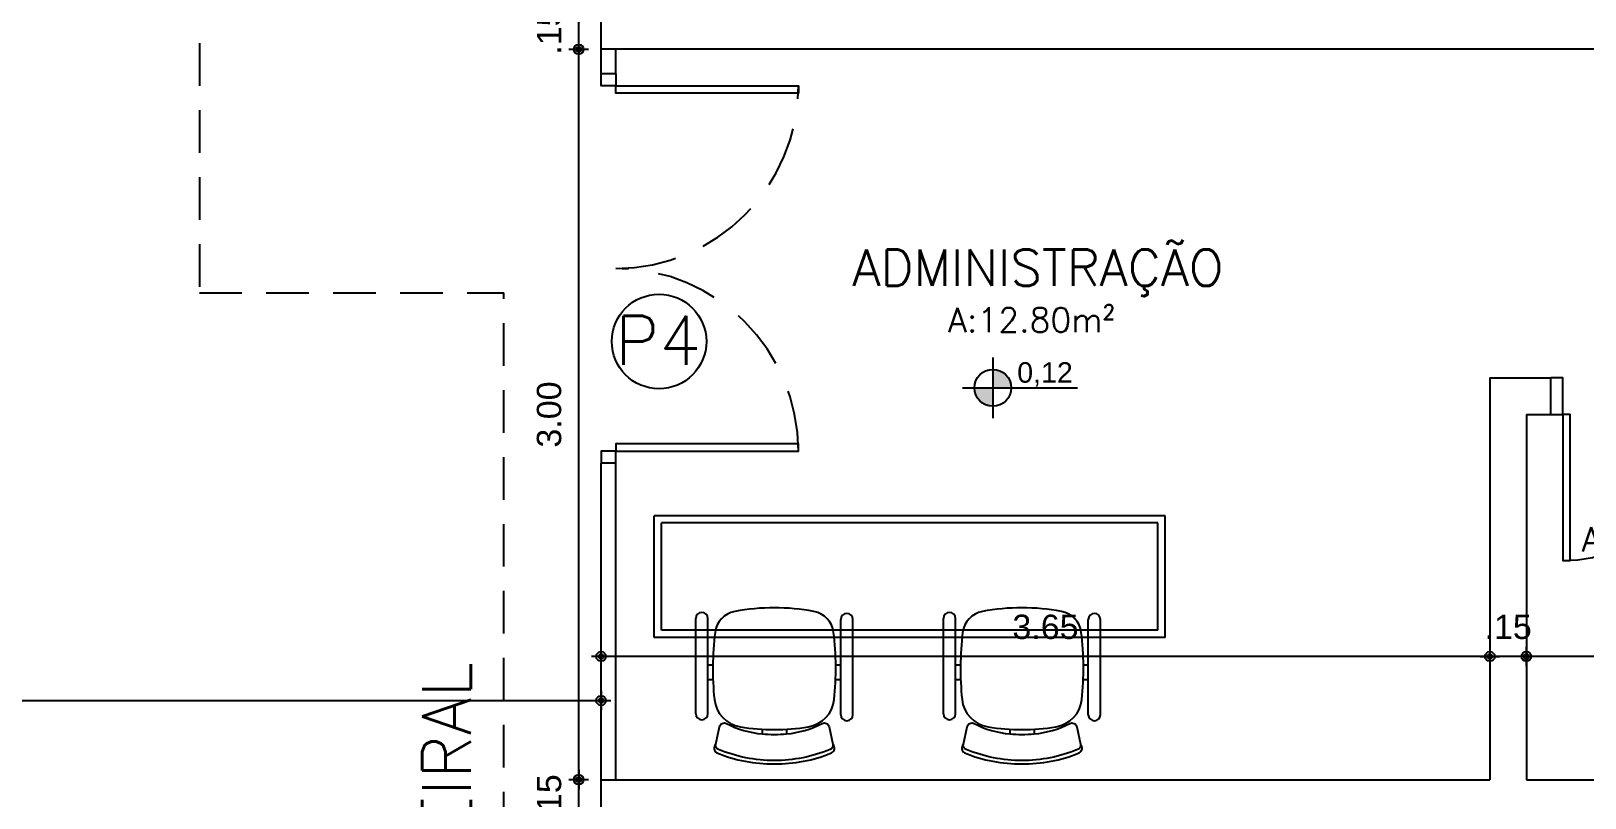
# Model space of a CAD drawing. Header units: millimetres. Extents: x 1111 to 1333, y -447 to -319.
# Drawn here: x 1144.42 to 1150.8, y -421 to -417.85 of the extents above; entities that cross this region are included whole.
import ezdxf

# ---------------------------------------------------------------- set-up
doc = ezdxf.new("R2010")
doc.units = ezdxf.units.MM
doc.header["$PDMODE"] = 35
doc.linetypes.add('HIDDEN', pattern=[0.375, 0.25, -0.125])
for name, color, linetype in [('08', 8, 'Continuous'), ('ARQ-ALVENARIA', 4, 'Continuous'), ('ARQ-PROJ-01', 1, 'HIDDEN'), ('ARQ-SÍMBOLOS', 2, 'Continuous'), ('ARQ-TEXTO2', 2, 'Continuous'), ('ARQ-TEXTO3', 3, 'Continuous'), ('COTAS', 1, 'Continuous'), ('L-Texto', 30, 'Continuous'), ('NIVEIS', 1, 'Continuous'), ('PORTAS', 2, 'Continuous'), ('PROJEÇÃO', 7, 'HIDDEN'), ('TXT', 2, 'Continuous')]:
    doc.layers.add(name, color=color, linetype=linetype)
doc.styles.add('CARIMBO_DADOS', font='arial.ttf', dxfattribs={"height": 0.1})
doc.styles.add('ROMANS', font='romans')
doc.styles.add('T20', font='PORT2', dxfattribs={"height": 0.2})
doc.styles.add('TEXT', font='arial.ttf')
doc.dimstyles.new('COTAS_EXTERNAS', dxfattribs={"dimtxt": 0.1, "dimasz": 0.01, "dimexe": 0, "dimexo": 0, "dimgap": 0.07, "dimtad": 1, "dimzin": 5, "dimdsep": 46, "dimtxsty": 'CARIMBO_DADOS', "dimblk1": 'CIRCULOS', "dimblk2": 'CIRCULOS', "dimsah": 1, "dimcen": 0, "dimse1": 1, "dimse2": 1, "dimclrd": 8, "dimclre": 8, "dimclrt": 230, "dimadec": 0, "dimazin": 0, "dimtfac": 100, "dimtix": 1, "dimtmove": 2, "dimatfit": 3, "dimldrblk": 'CIRCULOS', "dimfxl": 0, "dimtolj": 1, "dimtzin": 5, "dimarcsym": 0})

# ---------------------------------------------------------------- blocks, each defined once
blk = doc.blocks.new('CADEIRA2')
at = {"layer": '08'}
for p, q in [((-0.3147, 0.2073), (-0.3147, 0.5982)), ((-0.2647, 0.2073), (-0.2647, 0.5982)), ((0.2803, 0.2033), (0.2803, 0.5941)), ((0.3303, 0.2033), (0.3303, 0.5941)), ((-0.2446, 0.4071), (-0.2647, 0.4071)), ((0.2803, 0.4071), (0.2602, 0.4071)), ((-0.2438, 0.346), (-0.2647, 0.346)), ((0.2803, 0.346), (0.2595, 0.346)), ((-0.0422, 0.1436), (-0.0422, 0.1245)), ((0.0578, 0.1436), (0.0578, 0.1245))]:
    blk.add_line(p, q, dxfattribs=at)
blk.add_lwpolyline([(0.1472, 0.1531, 0.340817), (0.2539, 0.2657, 0.05523), (0.2514, 0.541, 0.328643), (0.1702, 0.6274, 0.09095), (-0.1546, 0.6274, 0.328643), (-0.2358, 0.541, 0.05523), (-0.2383, 0.2657, 0.340817), (-0.1316, 0.1531, 0.077917)], format="xyb", close=True, dxfattribs=at)
for points in [[(0.0578, 0.1245, 0.100785), (0.2041, 0.1671, -0.49505), (0.233, 0.1537), (0.2485, 0.0827, -0.365963), (0.2365, 0.0598, -0.0944), (0.0078, 0.0146, -0.0944), (-0.2209, 0.0598, -0.365963), (-0.2329, 0.0827), (-0.2173, 0.1537, -0.49505), (-0.1885, 0.1671, 0.100785), (-0.0422, 0.1245, 0.100785)], [(-0.2332, 0.0809, 0.481357), (-0.2276, 0.046, 0.097119), (0.0078, 0.0007, 0.097119), (0.2432, 0.046, 0.481357), (0.2489, 0.0809)]]:
    blk.add_lwpolyline(points, format="xyb", dxfattribs=at)
for centre, radius, start, end in [((-0.2897, 0.5982), 0.025, 0, 180), ((0.3053, 0.5941), 0.025, 0, 180), ((-0.2897, 0.2073), 0.025, 180, 0), ((0.3053, 0.2033), 0.025, 180, 0), ((0.0078, 0.6697), 0.5474, 264.75947, 275.24053)]:
    blk.add_arc(centre, radius, start, end, dxfattribs=at)
blk = doc.blocks.new('ESCRIVAN')
at = {"layer": '08'}
for p, q in [((-1.2508, -0.5), (-1.2508, 0)), ((0.847, 0), (-1.2508, 0)), ((0.847, -0.5), (0.847, 0)), ((-1.2208, -0.47), (-1.2208, -0.03)), ((0.817, -0.03), (-1.2208, -0.03)), ((0.817, -0.47), (0.817, -0.03)), ((0.847, -0.5), (-1.2508, -0.5)), ((0.817, -0.47), (-1.2208, -0.47))]:
    blk.add_line(p, q, dxfattribs=at)
blk = doc.blocks.new('CIRCULOS')
at = {"layer": 'COTAS'}
for p, q in [((-4, 0), (4, 0)), ((0, 4), (0, -4))]:
    blk.add_line(p, q, dxfattribs=at)
for radius in [2, 1]:
    blk.add_circle((0, 0), radius, dxfattribs=at)
blk = doc.blocks.new('*D87')
at = {"color": 8, "lineweight": -2, "transparency": 16777216}
for p, q in [((1146.6711, -420.9198), (1146.6711, -420.9098)), ((1146.6711, -421.0798), (1146.6711, -420.9298)), ((1146.6711, -421.0898), (1146.6711, -421.0998))]:
    blk.add_line(p, q, dxfattribs=at)
at = {"layer": 'DEFPOINTS', "color": 0, "transparency": 16777216}
for p in [(1146.6711, -420.9298), (1147.1102, -420.9298), (1147.1421, -421.0798)]:
    blk.add_point(p, dxfattribs=at)
at = {"color": 8, "lineweight": -2, "transparency": 16777216, "xscale": 0.01, "yscale": 0.01, "zscale": 0.01}
for p, rotation in [((1146.6711, -420.9298), 270), ((1146.6711, -421.0798), 90)]:
    blk.add_blockref('CIRCULOS', p, dxfattribs=dict(at, rotation=rotation))
at = {"color": 230, "transparency": 16777216, "insert": (1146.5501, -421.0048), "char_height": 0.1, "attachment_point": 5, "rotation": 90, "style": 'CARIMBO_DADOS'}
blk.add_mtext('\\A1;.15', dxfattribs=at)
blk = doc.blocks.new('*D88')
at = {"color": 8, "lineweight": -2, "transparency": 16777216}
blk.add_line((1146.6711, -420.9198), (1146.6711, -417.9398), dxfattribs=at)
at = {"layer": 'DEFPOINTS', "color": 0, "transparency": 16777216}
for p in [(1146.6711, -417.9298), (1147.5083, -417.9298), (1147.1102, -420.9298)]:
    blk.add_point(p, dxfattribs=at)
at = {"color": 8, "lineweight": -2, "transparency": 16777216, "xscale": 0.01, "yscale": 0.01, "zscale": 0.01}
for p, rotation in [((1146.6711, -417.9298), 90), ((1146.6711, -420.9298), 270)]:
    blk.add_blockref('CIRCULOS', p, dxfattribs=dict(at, rotation=rotation))
at = {"color": 230, "transparency": 16777216, "insert": (1146.55, -419.4298), "char_height": 0.1, "attachment_point": 5, "rotation": 90, "style": 'CARIMBO_DADOS'}
blk.add_mtext('\\A1;3.00', dxfattribs=at)
blk = doc.blocks.new('*D89')
at = {"color": 8, "lineweight": -2, "transparency": 16777216}
for p, q in [((1146.6711, -417.7698), (1146.6711, -417.7598)), ((1146.6711, -417.9298), (1146.6711, -417.7798)), ((1146.6711, -417.9398), (1146.6711, -417.9498))]:
    blk.add_line(p, q, dxfattribs=at)
at = {"layer": 'DEFPOINTS', "color": 0, "transparency": 16777216}
for p in [(1146.6711, -417.7798), (1147.5083, -417.7798), (1147.5083, -417.9298)]:
    blk.add_point(p, dxfattribs=at)
at = {"color": 8, "lineweight": -2, "transparency": 16777216, "xscale": 0.01, "yscale": 0.01, "zscale": 0.01}
for p, rotation in [((1146.6711, -417.7798), 270), ((1146.6711, -417.9298), 90)]:
    blk.add_blockref('CIRCULOS', p, dxfattribs=dict(at, rotation=rotation))
at = {"color": 230, "transparency": 16777216, "insert": (1146.5501, -417.8548), "char_height": 0.1, "attachment_point": 5, "rotation": 90, "style": 'CARIMBO_DADOS'}
blk.add_mtext('\\A1;.15', dxfattribs=at)
blk = doc.blocks.new('cotas')
at = {"layer": 'L-Texto'}
h = blk.add_hatch(color=6, dxfattribs=at)
h.paths.add_polyline_path([(0.135, 0, 0.414214), (0, 0.135), (0, 0)])
h.paths.add_polyline_path([(0, 0), (-0.135, 0, 0.414214), (0, -0.135)])
for p, q in [((0, 0.223), (0, -0.223)), ((-0.223, 0), (0.621, 0))]:
    blk.add_line(p, q, dxfattribs=at)
blk.add_circle((0, 0), 0.135, dxfattribs=at)
at = {"layer": 'L-Texto', "color": 6, "style": 'T20'}
blk.add_attdef('COTA', (0.167, 0.038), '', height=0.15, dxfattribs=at)
blk = doc.blocks.new('*D127')
at = {"color": 8, "lineweight": -2, "transparency": 16777216}
blk.add_line((1151.7533, -420.4237), (1150.5733, -420.4237), dxfattribs=at)
at = {"layer": 'DEFPOINTS', "color": 0, "transparency": 16777216}
for p in [(1150.5633, -420.4237), (1150.5633, -420.7125), (1151.7633, -420.7125)]:
    blk.add_point(p, dxfattribs=at)
at = {"color": 8, "lineweight": -2, "transparency": 16777216, "xscale": 0.01, "yscale": 0.01, "zscale": 0.01, "rotation": 180}
blk.add_blockref('CIRCULOS', (1150.5633, -420.4237), dxfattribs=at)
at = {"color": 8, "lineweight": -2, "transparency": 16777216, "xscale": 0.01, "yscale": 0.01, "zscale": 0.01}
blk.add_blockref('CIRCULOS', (1151.7633, -420.4237), dxfattribs=at)
at = {"color": 230, "transparency": 16777216, "insert": (1151.1633, -420.3026), "char_height": 0.1, "attachment_point": 5, "style": 'CARIMBO_DADOS'}
blk.add_mtext('\\A1;1.20', dxfattribs=at)
blk = doc.blocks.new('*D128')
at = {"color": 8, "lineweight": -2, "transparency": 16777216}
for p, q in [((1150.4033, -420.4237), (1150.3933, -420.4237)), ((1150.5633, -420.4237), (1150.4133, -420.4237)), ((1150.5733, -420.4237), (1150.5833, -420.4237))]:
    blk.add_line(p, q, dxfattribs=at)
at = {"layer": 'DEFPOINTS', "color": 0, "transparency": 16777216}
for p in [(1150.4133, -420.4237), (1150.4133, -420.6136), (1150.5633, -420.7125)]:
    blk.add_point(p, dxfattribs=at)
at = {"color": 8, "lineweight": -2, "transparency": 16777216, "xscale": 0.01, "yscale": 0.01, "zscale": 0.01}
blk.add_blockref('CIRCULOS', (1150.4133, -420.4237), dxfattribs=at)
at = {"color": 8, "lineweight": -2, "transparency": 16777216, "xscale": 0.01, "yscale": 0.01, "zscale": 0.01, "rotation": 180}
blk.add_blockref('CIRCULOS', (1150.5633, -420.4237), dxfattribs=at)
at = {"color": 230, "transparency": 16777216, "insert": (1150.4883, -420.3026), "char_height": 0.1, "attachment_point": 5, "style": 'CARIMBO_DADOS'}
blk.add_mtext('\\A1;.15', dxfattribs=at)
blk = doc.blocks.new('*D129')
at = {"color": 8, "lineweight": -2, "transparency": 16777216}
blk.add_line((1150.4033, -420.4237), (1146.7733, -420.4237), dxfattribs=at)
at = {"layer": 'DEFPOINTS', "color": 0, "transparency": 16777216}
for p in [(1146.7633, -420.4187), (1146.7633, -420.4237), (1150.4133, -420.6136)]:
    blk.add_point(p, dxfattribs=at)
at = {"color": 8, "lineweight": -2, "transparency": 16777216, "xscale": 0.01, "yscale": 0.01, "zscale": 0.01, "rotation": 180}
blk.add_blockref('CIRCULOS', (1146.7633, -420.4237), dxfattribs=at)
at = {"color": 8, "lineweight": -2, "transparency": 16777216, "xscale": 0.01, "yscale": 0.01, "zscale": 0.01}
blk.add_blockref('CIRCULOS', (1150.4133, -420.4237), dxfattribs=at)
at = {"color": 230, "transparency": 16777216, "insert": (1148.5883, -420.3026), "char_height": 0.1, "attachment_point": 5, "style": 'CARIMBO_DADOS'}
blk.add_mtext('\\A1;3.65', dxfattribs=at)
blk = doc.blocks.new('*D200')
at = {"color": 8, "lineweight": -2, "transparency": 16777216}
blk.add_line((1137.2233, -420.6048), (1146.7533, -420.6048), dxfattribs=at)
at = {"layer": 'DEFPOINTS', "color": 0, "transparency": 16777216}
for p in [(1137.2133, -420.6048), (1146.7633, -420.6048), (1146.7633, -420.6048)]:
    blk.add_point(p, dxfattribs=at)
at = {"color": 8, "lineweight": -2, "transparency": 16777216, "xscale": 0.01, "yscale": 0.01, "zscale": 0.01, "rotation": 180}
blk.add_blockref('CIRCULOS', (1137.2133, -420.6048), dxfattribs=at)
at = {"color": 8, "lineweight": -2, "transparency": 16777216, "xscale": 0.01, "yscale": 0.01, "zscale": 0.01}
blk.add_blockref('CIRCULOS', (1146.7633, -420.6048), dxfattribs=at)
at = {"color": 230, "transparency": 16777216, "insert": (1141.9883, -420.4838), "char_height": 0.1, "attachment_point": 5, "style": 'CARIMBO_DADOS'}
blk.add_mtext('\\A1;9.55', dxfattribs=at)

msp = doc.modelspace()

# ---------------------------------------------------------------- linework, layer by layer
at = {"layer": 'ARQ-ALVENARIA'}
for p, q in [((1146.7633, -417.9298), (1146.7633, -413.1298)), ((1151.7633, -417.9298), (1146.7633, -417.9298)), ((1150.4133, -419.2798), (1150.4133, -420.9298)), ((1150.4133, -419.2798), (1150.6633, -419.2798)), ((1150.6633, -419.4298), (1150.6633, -419.2798)), ((1150.5633, -419.4298), (1150.5633, -420.9298)), ((1150.5633, -419.4298), (1150.6633, -419.4298)), ((1146.7633, -420.9298), (1150.4133, -420.9298)), ((1146.7633, -421.6048), (1146.7633, -420.9298)), ((1150.5633, -420.9298), (1151.7633, -420.9298))]:
    msp.add_line(p, q, dxfattribs=at)
at = {"layer": 'ARQ-PROJ-01', "ltscale": 0.7}
for p, q in [((1145.1133, -412.1298), (1145.1133, -418.9298)), ((1145.1133, -418.9298), (1146.3633, -418.9298)), ((1146.3633, -424.1798), (1146.3633, -418.9298))]:
    msp.add_line(p, q, dxfattribs=at)
at = {"layer": 'ARQ-SÍMBOLOS'}
for p, q in [((1146.8433, -417.9298), (1146.7633, -417.9298)), ((1146.7633, -418.0298), (1146.7633, -417.9298)), ((1146.8233, -418.0298), (1146.8233, -417.9298)), ((1146.8233, -418.0298), (1146.7633, -418.0298)), ((1146.7633, -420.9298), (1146.7633, -419.6298)), ((1146.8233, -419.6298), (1146.7633, -419.6298)), ((1146.8233, -420.9298), (1146.8233, -419.6298))]:
    msp.add_line(p, q, dxfattribs=at)
at = {"layer": 'PORTAS'}
for points in [[(1146.8233, -418.0298), (1146.8233, -418.0798), (1146.7633, -418.0798), (1146.7633, -418.0298)], [(1150.6633, -419.4298), (1150.7133, -419.4298), (1150.7133, -419.2798), (1150.6633, -419.2798)], [(1146.8233, -419.6298), (1146.8233, -419.5798), (1146.7633, -419.5798), (1146.7633, -419.6298)]]:
    msp.add_lwpolyline(points, dxfattribs=at)
for points in [[(1146.8233, -418.0798), (1147.5733, -418.0798), (1147.5733, -418.1098), (1146.8233, -418.1098)], [(1150.7133, -419.4298), (1150.7133, -420.0298), (1150.7433, -420.0298), (1150.7433, -419.4298)], [(1146.8233, -419.5798), (1147.5733, -419.5798), (1147.5733, -419.5498), (1146.8233, -419.5498)]]:
    msp.add_lwpolyline(points, close=True, dxfattribs=at)
at = {"layer": 'PROJEÇÃO'}
for centre, radius, start, end in [((1146.8233, -418.0798), 0.75, 270, 0), ((1146.8233, -419.5798), 0.75, 0, 90), ((1150.7133, -419.4298), 0.6, 270, 0)]:
    msp.add_arc(centre, radius, start, end, dxfattribs=at)
at = {"layer": 'TXT'}
msp.add_circle((1147.0013, -419.1299), 0.1942, dxfattribs=at)

# ---------------------------------------------------------------- block references
at = {"layer": '08'}
for name, p in [('ESCRIVAN', (1148.2324, -419.8454)), ('CADEIRA2', (1147.4668, -420.8661)), ('CADEIRA2', (1148.4838, -420.8661))]:
    msp.add_blockref(name, p, dxfattribs=at)
at = {"layer": 'NIVEIS', "color": 1}
ref = msp.add_blockref('cotas', (1148.3717, -419.3199), dxfattribs=dict(at, xscale=0.5599999999976717, yscale=0.5599999999994907, zscale=0.5599999999994907))
ref.add_attrib('COTA', '0,12', (1148.4721, -419.2992), dxfattribs={"color": 1, "height": 0.084, "style": 'TEXT'})

# ---------------------------------------------------------------- texts
at = {"layer": 'ARQ-TEXTO2', "char_height": 0.1, "width": 0.653381, "attachment_point": 1, "style": 'ROMANS'}
for s, insert in [('\\pi-0.04474;A:12.80m²', (1148.2333, -418.9914)), ('\\pi0.00288;A:1.80m²', (1150.7886, -419.892))]:
    msp.add_mtext(s, dxfattribs=dict(at, insert=insert))
at = {"layer": 'ARQ-TEXTO3', "insert": (1148.5571, -418.8478), "char_height": 0.15, "width": 1.121767, "attachment_point": 5, "style": 'ROMANS'}
msp.add_mtext('ADMINISTRAÇÃO', dxfattribs=at)
at = {"layer": 'TXT', "style": 'ROMANS'}
msp.add_text('P4', height=0.2, dxfattribs=at).set_placement((1146.8216, -419.2252))
at = {"layer": 'TXT', "color": 2, "insert": (1146.0284, -422.8471), "char_height": 0.2, "width": 5.305345, "attachment_point": 1, "rotation": 90, "line_spacing_factor": 0.801, "style": 'ROMANS'}
msp.add_mtext('PROJEÇÃO BEIRAL', dxfattribs=at)

# ---------------------------------------------------------------- dimensions: what is measured, and where the dimension line sits
for base, p1, p2, picture, middle in [((1146.6711, -417.7798), (1147.5083, -417.9298), (1147.5083, -417.7798), '*D89', (1146.5501, -417.8548)), ((1146.6711, -417.9298), (1147.1102, -420.9298), (1147.5083, -417.9298), '*D88', (1146.55, -419.4298)), ((1146.6711, -420.9298), (1147.1421, -421.0798), (1147.1102, -420.9298), '*D87', (1146.5501, -421.0048))]:
    dim = msp.add_linear_dim(base=base, p1=p1, p2=p2, angle=90, dimstyle='COTAS_EXTERNAS')
    dim.commit()
    dim.dimension.update_dxf_attribs({"geometry": picture, "text_midpoint": middle})
for base, p1, p2, picture, middle in [((1146.7633, -420.4237), (1150.4133, -420.6136), (1146.7633, -420.4187), '*D129', (1148.5883, -420.3026)), ((1150.4133, -420.4237), (1150.5633, -420.7125), (1150.4133, -420.6136), '*D128', (1150.4883, -420.3026)), ((1150.5633, -420.4237), (1151.7633, -420.7125), (1150.5633, -420.7125), '*D127', (1151.1633, -420.3026)), ((1146.7633, -420.6048), (1137.2133, -420.6048), (1146.7633, -420.6048), '*D200', (1141.9883, -420.4838))]:
    dim = msp.add_linear_dim(base=base, p1=p1, p2=p2, dimstyle='COTAS_EXTERNAS')
    dim.commit()
    dim.dimension.update_dxf_attribs({"geometry": picture, "text_midpoint": middle})

doc.saveas('drawing.dxf')
